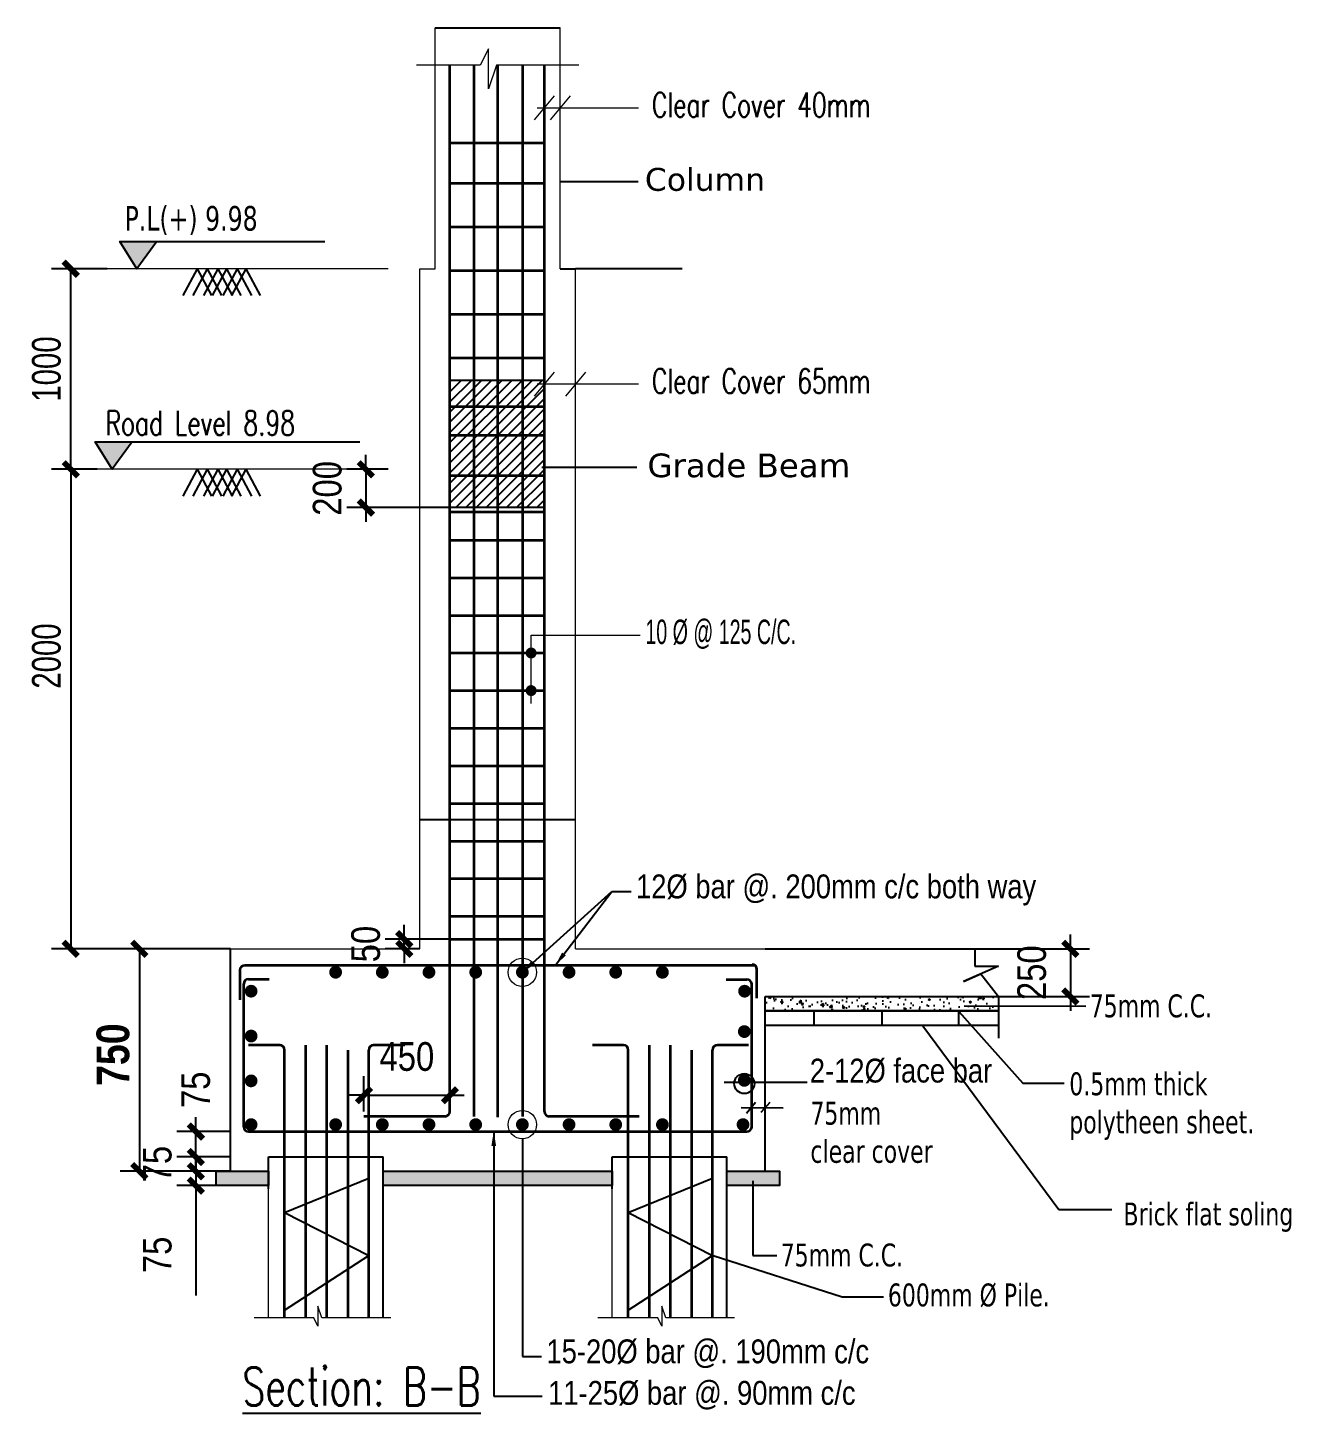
# Model space of a CAD drawing. Header units: millimetres. Extents: x 6239764 to 13047540, y 367704 to 979893.
# Drawn here: x 6267124 to 6273741, y 474184 to 481438 of the extents above; entities that cross this region are included whole.
import ezdxf
from ezdxf import colors
from ezdxf.entities.mleader import LeaderData, LeaderLine
from ezdxf.math import Vec2, Vec3

# ---------------------------------------------------------------- set-up
doc = ezdxf.new("R2010")
doc.units = ezdxf.units.MM
doc.header["$LTSCALE"] = 300
doc.linetypes.add('DASHED2', pattern=[0.375, 0.25, -0.125])
for name, color, linetype, lineweight in [('covering', 7, 'Continuous', 15), ('dimension', 194, 'Continuous', 20), ('ROD', 10, 'Continuous', 35)]:
    doc.layers.add(name, color=color, linetype=linetype, lineweight=lineweight)
doc.layers.add('DIM', color=4, linetype='Continuous')
doc.styles.add('AFTXT', font='')
doc.styles.add('NARROW', font='ARIALN.TTF')
doc.styles.get("Standard").update_dxf_attribs({"font": 'txt8.shx', "width": 0.7, "bigfont": 'hztxt_ii.shx'})
doc.styles.add('TEXT', font='swisscl.ttf')
doc.styles.add('ver', font='verdana.ttf')
doc.styles.get('AFTXT').set_extended_font_data('Romans.shx')
doc.linetypes.add('ZIGZAG', pattern='A,0.0001,-0.2,[131,ltypeshp.shx,S=0.2,R=0,X=-0.2,Y=0],-0.4,[131,ltypeshp.shx,S=0.2,R=180,X=0.2,Y=0],-0.2', length=0.8001)
doc.dimstyles.new('1_8 N1', dxfattribs={"dimscale": 1.5, "dimtxt": 48, "dimasz": 36, "dimexe": 18, "dimexo": 18, "dimgap": 15, "dimtad": 1, "dimdec": 1, "dimzin": 3, "dimdsep": 46, "dimlunit": 4, "dimtxsty": 'TEXT', "dimblk": 'ARCHTICK', "dimcen": 5, "dimdle": 18, "dimclrd": 8, "dimclre": 8, "dimclrt": 256, "dimadec": 0, "dimazin": 0, "dimtfac": 1, "dimtdec": 1, "dimtix": 1, "dimtmove": 0, "dimatfit": 3, "dimfxl": 0.18, "dimtvp": 0.75, "dimtolj": 1, "dimtzin": 0, "dimlwe": -1, "dimarcsym": 0})
doc.dimstyles.new('IED-2', dxfattribs={"dimscale": 50, "dimtxt": 3, "dimasz": 0.5, "dimexe": 2, "dimexo": 0, "dimgap": 2.5, "dimtad": 1, "dimdec": 0, "dimzin": 0, "dimdsep": 46, "dimtxsty": 'AFTXT', "dimblk": '_DOT7', "dimcen": 0.09, "dimclre": 7, "dimclrt": 3, "dimadec": 0, "dimazin": 0, "dimtfac": 1, "dimtdec": 0, "dimtix": 1, "dimtmove": 0, "dimatfit": 3, "dimldrblk": '_DOT7', "dimfxl": 1, "dimtolj": 1, "dimtzin": 0, "dimarcsym": 0})
pattern_1 = [(50, (6092891.71, 781764.29), (107.589027, -9.41282), [11.25, -123.75]), (355, (6092891.71, 781764.29), (-20.8127, 112.82882), [9, -99]), (100.451444, (6092900.68, 781763.51), (86.776327, 103.416), [9.56103, -105.171317]), (46.1842, (6092891.71, 781794.29), (160.0862, -24.82789), [16.875, -185.625]), (96.635635, (6092905.05, 781792.22), (140.19929, 146.11779), [14.34155, -157.757064]), (351.184164, (6092891.71, 781794.29), (140.19929, 146.11779), [13.5, -148.5]), (21, (6092906.71, 781786.79), (89.536058, -60.392834), [11.25, -123.75]), (326, (6092906.71, 781786.79), (36.4973, 108.772507), [9, -99]), (71.451445, (6092914.18, 781781.76), (126.033357, 48.379673), [9.56103, -105.171317]), (37.5, (6092891.714, 781764.29), (1.8239783, 49.934078), [0, -97.8, 0, -100.5, 0, -99.375]), (7.5, (6092891.714, 781764.29), (39.460431, 59.161757), [0, -57.3, 0, -95.55, 0, -37.875]), (327.5, (6092858.264, 781764.29), (80.0733654, -3.3832308), [0, -37.5, 0, -117, 0, -155.25]), (317.5, (6092843.264, 781764.29), (87.477925, 15.015747), [0, -48.75, 0, -77.7, 0, -110.25])]

# ---------------------------------------------------------------- blocks, each defined once
blk = doc.blocks.new('_ArchTick')
at = {"color": 0, "linetype": 'ByBlock', "const_width": 0.4}
blk.add_lwpolyline([(-0.5, -0.5), (0.5, 0.5)], dxfattribs=at)
blk = doc.blocks.new('*D593')
at = {"color": 7, "lineweight": -2, "transparency": 16777216}
for p, q in [((6267487.9, 479126.2), (6267249.5, 479126.2)), ((6268185.3, 476615.6), (6267249.5, 476615.6))]:
    blk.add_line(p, q, dxfattribs=at)
at = {"color": 0, "lineweight": -2, "transparency": 16777216}
blk.add_line((6267349.5, 479126.2), (6267349.5, 476615.6), dxfattribs=at)
at = {"layer": 'Defpoints', "color": 0, "transparency": 16777216}
for p in [(6267487.9, 479126.2), (6267349.5, 476615.6), (6268185.3, 476615.6)]:
    blk.add_point(p, dxfattribs=at)
at = {"color": 0, "lineweight": -2, "transparency": 16777216, "xscale": 75, "yscale": 75, "zscale": 75}
for p, rotation in [((6267349.5, 479126.2), 90), ((6267349.5, 476615.6), 270)]:
    blk.add_blockref('_ArchTick', p, dxfattribs=dict(at, rotation=rotation))
at = {"color": 3, "transparency": 16777216, "insert": (6267222.6, 478148.6), "char_height": 150, "attachment_point": 5, "rotation": 90, "style": 'NARROW'}
blk.add_mtext('\\A1;{\\fSwis721 LtCn BT|b0|i0|c0|p34;2000}', dxfattribs=at)
blk = doc.blocks.new('_DOT7')
at = {"color": 7, "linetype": 'Continuous'}
blk.add_line((-0.5, 0), (-1, 0), dxfattribs=at)
at = {"color": 7, "linetype": 'Continuous', "const_width": 0.5}
blk.add_lwpolyline([(-0.25, 0, 1), (0.25, 0, 1), (-0.25, 0, 1)], format="xyb", dxfattribs=at)
blk = doc.blocks.new('*D594')
at = {"color": 7, "lineweight": -2, "transparency": 16777216}
for p, q in [((6267541.1, 480176.2), (6267249.5, 480176.2)), ((6267487.9, 479126.2), (6267249.5, 479126.2))]:
    blk.add_line(p, q, dxfattribs=at)
at = {"color": 0, "lineweight": -2, "transparency": 16777216}
blk.add_line((6267349.5, 479126.2), (6267349.5, 480176.2), dxfattribs=at)
at = {"layer": 'Defpoints', "color": 0, "transparency": 16777216}
for p in [(6267349.5, 480176.2), (6267541.1, 480176.2), (6267487.9, 479126.2)]:
    blk.add_point(p, dxfattribs=at)
at = {"color": 0, "lineweight": -2, "transparency": 16777216, "xscale": 75, "yscale": 75, "zscale": 75}
for p, rotation in [((6267349.5, 480176.2), 90), ((6267349.5, 479126.2), 270)]:
    blk.add_blockref('_ArchTick', p, dxfattribs=dict(at, rotation=rotation))
at = {"color": 3, "transparency": 16777216, "insert": (6267222.6, 479651.2), "char_height": 150, "attachment_point": 5, "rotation": 90, "style": 'NARROW'}
blk.add_mtext('\\A1;{\\fSwis721 LtCn BT|b0|i0|c0|p34;1000}', dxfattribs=at)
blk = doc.blocks.new('*D595')
at = {"color": 7, "lineweight": -2, "transparency": 16777216}
for p, q in [((6268179.7, 476615.6), (6267608.9, 476615.6)), ((6268185.3, 475451.2), (6267608.9, 475451.2))]:
    blk.add_line(p, q, dxfattribs=at)
at = {"color": 0, "lineweight": -2, "transparency": 16777216}
blk.add_line((6267708.9, 476615.6), (6267708.9, 475451.2), dxfattribs=at)
at = {"layer": 'Defpoints', "color": 0, "transparency": 16777216}
for p in [(6268179.7, 476615.6), (6267708.9, 475451.2), (6268185.3, 475451.2)]:
    blk.add_point(p, dxfattribs=at)
at = {"color": 0, "lineweight": -2, "transparency": 16777216, "xscale": 75, "yscale": 75, "zscale": 75}
for p, rotation in [((6267708.9, 476615.6), 90), ((6267708.9, 475451.2), 270)]:
    blk.add_blockref('_ArchTick', p, dxfattribs=dict(at, rotation=rotation))
at = {"color": 3, "transparency": 16777216, "insert": (6267571.4, 476061.5), "char_height": 150, "attachment_point": 5, "rotation": 90, "style": 'NARROW'}
blk.add_mtext('\\A1;{\\fArial Narrow|b1|i0|c0|p34;\\H1.143x;\\C2;750}', dxfattribs=at)
blk = doc.blocks.new('*D596')
at = {"color": 0, "lineweight": -2, "transparency": 16777216}
for p, q in [((6268004.5, 475451.2), (6268004.5, 475526.2)), ((6268004.5, 475451.2), (6268004.5, 475376.2)), ((6268004.5, 475376.2), (6268004.5, 474800.1))]:
    blk.add_line(p, q, dxfattribs=at)
at = {"color": 7, "lineweight": -2, "transparency": 16777216}
for p, q in [((6268179.7, 475451.2), (6267904.5, 475451.2)), ((6268185.3, 475376.2), (6267904.5, 475376.2))]:
    blk.add_line(p, q, dxfattribs=at)
at = {"layer": 'Defpoints', "color": 0, "transparency": 16777216}
for p in [(6268179.7, 475451.2), (6268004.5, 475376.2), (6268185.3, 475376.2)]:
    blk.add_point(p, dxfattribs=at)
at = {"color": 0, "lineweight": -2, "transparency": 16777216, "xscale": 75, "yscale": 75, "zscale": 75}
for p, rotation in [((6268004.5, 475451.2), 270), ((6268004.5, 475376.2), 90)]:
    blk.add_blockref('_ArchTick', p, dxfattribs=dict(at, rotation=rotation))
at = {"color": 3, "transparency": 16777216, "insert": (6267803.2, 475013.2), "char_height": 150, "attachment_point": 5, "rotation": 90, "style": 'NARROW'}
blk.add_mtext('\\A1;75', dxfattribs=at)
blk = doc.blocks.new('*D602')
at = {"color": 0, "lineweight": -2, "transparency": 16777216}
for p, q in [((6268004.5, 475659.1), (6268004.5, 475734.1)), ((6268004.5, 475526.2), (6268004.5, 475659.1)), ((6268004.5, 475526.2), (6268004.5, 475451.2))]:
    blk.add_line(p, q, dxfattribs=at)
at = {"color": 7, "lineweight": -2, "transparency": 16777216}
for p, q in [((6268185.3, 475659.1), (6267904.5, 475659.1)), ((6268185.3, 475526.2), (6267904.5, 475526.2))]:
    blk.add_line(p, q, dxfattribs=at)
at = {"layer": 'Defpoints', "color": 0, "transparency": 16777216}
for p in [(6268004.5, 475659.1), (6268185.3, 475659.1, -3), (6268185.3, 475526.2, -3)]:
    blk.add_point(p, dxfattribs=at)
at = {"color": 0, "lineweight": -2, "transparency": 16777216, "xscale": 75, "yscale": 75, "zscale": 75}
for p, rotation in [((6268004.5, 475659.1), 270), ((6268004.5, 475526.2), 90)]:
    blk.add_blockref('_ArchTick', p, dxfattribs=dict(at, rotation=rotation))
at = {"color": 3, "transparency": 16777216, "insert": (6268004.5, 475877.4), "char_height": 150, "attachment_point": 5, "rotation": 90, "style": 'NARROW'}
blk.add_mtext('\\A1;75', dxfattribs=at)
blk = doc.blocks.new('*D603')
at = {"color": 0, "lineweight": -2, "transparency": 16777216}
for p, q in [((6268894.8, 479126.2), (6268894.8, 479201.2)), ((6268894.8, 479126.2), (6268894.8, 478926.2)), ((6268894.8, 478926.2), (6268894.8, 478851.2))]:
    blk.add_line(p, q, dxfattribs=at)
at = {"color": 7, "lineweight": -2, "transparency": 16777216}
for p, q in [((6269012.2, 479126.2), (6268794.8, 479126.2)), ((6269334.7, 478926.2), (6268794.8, 478926.2))]:
    blk.add_line(p, q, dxfattribs=at)
at = {"layer": 'Defpoints', "color": 0, "transparency": 16777216}
for p in [(6269012.2, 479126.2, 0), (6268894.8, 478926.2), (6269334.7, 478926.2, 0)]:
    blk.add_point(p, dxfattribs=at)
at = {"color": 0, "lineweight": -2, "transparency": 16777216, "xscale": 75, "yscale": 75, "zscale": 75}
for p, rotation in [((6268894.8, 479126.2), 270), ((6268894.8, 478926.2), 90)]:
    blk.add_blockref('_ArchTick', p, dxfattribs=dict(at, rotation=rotation))
at = {"color": 3, "transparency": 16777216, "insert": (6268693.2, 479026.2), "char_height": 150, "attachment_point": 5, "rotation": 90, "style": 'NARROW'}
blk.add_mtext('\\A1;200', dxfattribs=at)
blk = doc.blocks.new('*D604')
at = {"color": 7, "lineweight": -2, "transparency": 16777216}
for p, q in [((6268884.6, 475763.6), (6268884.6, 475949.3)), ((6269334.7, 475763.6), (6269334.7, 475949.3))]:
    blk.add_line(p, q, dxfattribs=at)
at = {"color": 0, "lineweight": -2, "transparency": 16777216}
for p, q in [((6268884.6, 475849.3), (6268809.6, 475849.3)), ((6268884.6, 475849.3), (6269334.7, 475849.3)), ((6269334.7, 475849.3), (6269409.7, 475849.3))]:
    blk.add_line(p, q, dxfattribs=at)
at = {"layer": 'Defpoints', "color": 0, "transparency": 16777216}
for p in [(6269334.7, 475849.3), (6268884.6, 475763.6, 0), (6269334.7, 475763.6, 0)]:
    blk.add_point(p, dxfattribs=at)
at = {"color": 0, "lineweight": -2, "transparency": 16777216, "xscale": 75, "yscale": 75, "zscale": 75}
blk.add_blockref('_ArchTick', (6268884.6, 475849.3), dxfattribs=at)
at = {"color": 0, "lineweight": -2, "transparency": 16777216, "xscale": 75, "yscale": 75, "zscale": 75, "rotation": 180}
blk.add_blockref('_ArchTick', (6269334.7, 475849.3), dxfattribs=at)
at = {"color": 3, "transparency": 16777216, "insert": (6269109.6, 476050.9), "char_height": 150, "attachment_point": 5, "style": 'NARROW'}
blk.add_mtext('\\A1;450', dxfattribs=at)
blk = doc.blocks.new('*D605')
at = {"color": 0, "lineweight": -2, "transparency": 16777216}
for p, q in [((6269096.1, 476665.4), (6269096.1, 476740.4)), ((6269096.1, 476615.6), (6269096.1, 476665.4)), ((6269096.1, 476615.6), (6269096.1, 476540.6))]:
    blk.add_line(p, q, dxfattribs=at)
at = {"color": 7, "lineweight": -2, "transparency": 16777216}
for p, q in [((6269334.7, 476665.4), (6268996.1, 476665.4)), ((6269178, 476615.6), (6268996.1, 476615.6))]:
    blk.add_line(p, q, dxfattribs=at)
at = {"layer": 'Defpoints', "color": 0, "transparency": 16777216}
for p in [(6269096.1, 476665.4), (6269178, 476615.6, 0), (6269334.7, 476665.4, 0)]:
    blk.add_point(p, dxfattribs=at)
at = {"color": 0, "lineweight": -2, "transparency": 16777216, "xscale": 75, "yscale": 75, "zscale": 75}
for p, rotation in [((6269096.1, 476665.4), 270), ((6269096.1, 476615.6), 90)]:
    blk.add_blockref('_ArchTick', p, dxfattribs=dict(at, rotation=rotation))
at = {"color": 3, "transparency": 16777216, "insert": (6268894.5, 476640.5), "char_height": 150, "attachment_point": 5, "rotation": 90, "style": 'NARROW'}
blk.add_mtext('\\A1;50', dxfattribs=at)
blk = doc.blocks.new('*D609')
at = {"color": 0, "lineweight": -2, "transparency": 16777216}
for p, q in [((6268004.5, 475526.2), (6268004.5, 475601.2)), ((6268004.5, 475526.2), (6268004.5, 475451.2)), ((6268004.5, 475451.2), (6268004.5, 475376.2))]:
    blk.add_line(p, q, dxfattribs=at)
at = {"color": 7, "lineweight": -2, "transparency": 16777216}
for p, q in [((6268179.7, 475526.2), (6267904.5, 475526.2)), ((6268185.3, 475451.2), (6267904.5, 475451.2))]:
    blk.add_line(p, q, dxfattribs=at)
at = {"layer": 'Defpoints', "color": 0, "transparency": 16777216}
for p in [(6268179.7, 475526.2, 3), (6268004.5, 475451.2), (6268185.3, 475451.2, 3)]:
    blk.add_point(p, dxfattribs=at)
at = {"color": 0, "lineweight": -2, "transparency": 16777216, "xscale": 75, "yscale": 75, "zscale": 75}
for p, rotation in [((6268004.5, 475526.2), 270), ((6268004.5, 475451.2), 90)]:
    blk.add_blockref('_ArchTick', p, dxfattribs=dict(at, rotation=rotation))
at = {"color": 3, "transparency": 16777216, "insert": (6267803.2, 475488.7), "char_height": 150, "attachment_point": 5, "rotation": 90, "style": 'NARROW'}
blk.add_mtext('\\A1;75', dxfattribs=at)
blk = doc.blocks.new('*D610')
at = {"color": 0, "lineweight": -2, "transparency": 16777216}
for p, q in [((6272583.7, 476615.6), (6272583.7, 476690.6)), ((6272583.7, 476615.6), (6272583.7, 476365.6)), ((6272583.7, 476365.6), (6272583.7, 476290.6))]:
    blk.add_line(p, q, dxfattribs=at)
at = {"color": 7, "lineweight": -2, "transparency": 16777216}
for p, q in [((6271941.9, 476615.6), (6272683.7, 476615.6)), ((6271941.9, 476365.6), (6272683.7, 476365.6))]:
    blk.add_line(p, q, dxfattribs=at)
at = {"layer": 'Defpoints', "color": 0, "transparency": 16777216}
for p in [(6271941.9, 476615.6, 3), (6271941.9, 476365.6, 3), (6272583.7, 476365.6)]:
    blk.add_point(p, dxfattribs=at)
at = {"color": 0, "lineweight": -2, "transparency": 16777216, "xscale": 75, "yscale": 75, "zscale": 75}
for p, rotation in [((6272583.7, 476615.6), 270), ((6272583.7, 476365.6), 90)]:
    blk.add_blockref('_ArchTick', p, dxfattribs=dict(at, rotation=rotation))
at = {"color": 3, "transparency": 16777216, "insert": (6272382.1, 476490.6), "char_height": 150, "attachment_point": 5, "rotation": 90, "style": 'NARROW'}
blk.add_mtext('\\A1;250', dxfattribs=at)

msp = doc.modelspace()

# ---------------------------------------------------------------- hatches: boundary and pattern name
h = msp.add_hatch()
h.set_pattern_fill('ANSI31', color=256, scale=299.999995, style=0)
h.set_pattern_definition([(45, (2310056.957, 1123094.744), (-26.51650382, 26.51650382), [])])
h.paths.add_polyline_path([(6269334.7, 478926.2), (6269461.1, 478926.2), (6269461.1, 479593.1), (6269334.7, 479593.1)])
h.paths.add_polyline_path([(6269461.1, 478926.2), (6269585.3, 478926.2), (6269585.3, 479593.1), (6269461.1, 479593.1)])
h.paths.add_polyline_path([(6269585.3, 478926.2), (6269716.5, 478926.2), (6269716.5, 479593.1), (6269585.3, 479593.1)])
h.paths.add_polyline_path([(6269716.5, 478926.2), (6269829.4, 478926.2), (6269829.4, 479593.1), (6269716.5, 479593.1)])
at = {"lineweight": 25}
h = msp.add_hatch(dxfattribs=at)
h.set_pattern_fill('AR-CONC', color=9, scale=15)
h.set_pattern_definition(pattern_1)
h.paths.add_polyline_path([(6270985.3, 476365.6), (6272206.6, 476365.6), (6272206.6, 476290.6), (6270985.3, 476290.6)])
h = msp.add_hatch(dxfattribs=at)
h.set_pattern_fill('AR-CONC', color=9, scale=15)
h.set_pattern_definition(pattern_1)
h.paths.add_polyline_path([(6270785.3, 475451.2), (6271060.3, 475451.2), (6271060.3, 475376.2), (6270785.3, 475376.2)])
h.paths.add_polyline_path([(6268985.3, 475451.2), (6270185.3, 475451.2), (6270185.3, 475376.2), (6268985.3, 475376.2)])
h.paths.add_polyline_path([(6268110.3, 475451.2), (6268385.3, 475451.2), (6268385.3, 475376.2), (6268110.3, 475376.2)])
at = {"layer": 'DIM', "ltscale": 3}
for points in [[(6267800.3, 480319.6), (6267606.4, 480319.6), (6267695.4, 480176.2)], [(6267671.3, 479269.6), (6267477.5, 479269.6), (6267566.4, 479126.2)]]:
    msp.add_hatch(color=256, dxfattribs=at).paths.add_polyline_path(points)

# ---------------------------------------------------------------- linework, layer by layer
at = {"lineweight": 25}
for p, q in [((6269257.8, 481438.1, 25.7), (6269912.8, 481438.1, 25.7)), ((6269178, 477293.3, 25.7), (6269992.5, 477293.3, 25.7)), ((6268185.3, 475451.2, 22.6), (6268185.3, 476615.6, 22.6)), ((6270985.3, 476615.6, 25.7), (6272083.3, 476615.6, 25.7)), ((6272083.3, 476615.6, 25.7), (6272083.3, 476525.6, 25.7)), ((6272206.6, 476525.6, 25.7), (6272024.2, 476444.6, 22.6)), ((6272024.2, 476444.6, 22.6), (6272115.4, 476485.1, 24.2)), ((6272083.3, 476525.6, 25.7), (6272206.6, 476525.6, 25.7)), ((6272115.4, 476485.1, 24.2), (6272206.6, 476365.6, 25.7)), ((6270985.3, 475451.2, 25.7), (6270985.3, 476365.6, 25.7)), ((6270985.3, 476365.6, 25.7), (6272206.6, 476365.6, 25.7)), ((6272206.6, 476365.6, 25.7), (6272206.6, 476147.7, 25.7)), ((6270985.3, 476290.6, 25.7), (6272206.6, 476290.6, 25.7)), ((6271240.6, 476290.6, 25.7), (6271240.6, 476215.6, 25.7)), ((6271596, 476290.6, 25.7), (6271596, 476215.6, 25.7)), ((6271997.2, 476290.6, 25.7), (6271997.2, 476215.6, 25.7)), ((6270985.3, 476215.6, 25.7), (6272206.6, 476215.6, 25.7)), ((6272335, 475911.5, 25.7), (6272551.1, 475911.5, 25.7)), ((6270935.6, 475811.8, 25.7), (6270888, 475752.8, 22.6)), ((6271009.5, 475811.8, 22.6), (6270962.3, 475759.5, 22.6)), ((6270860.1, 475784.5, 25.7), (6271079.6, 475784, 22.6)), ((6268385.3, 475359.1, 22.6), (6268385.3, 475526.2, 22.6)), ((6268985.3, 474682.9, 22.6), (6268985.3, 475526.2, 22.6)), ((6270185.3, 475359.1, 25.7), (6270185.3, 475526.2, 25.7)), ((6270785.3, 475359.1, 25.7), (6270785.3, 475526.2, 25.7)), ((6270785.3, 474682.9, 25.7), (6270785.3, 475526.2, 25.7)), ((6272524.5, 475250.3, 25.7), (6272801.1, 475250.3, 25.7)), ((6271388.4, 474792.9, 25.7), (6271604.6, 474792.9, 25.7))]:
    msp.add_line(p, q, dxfattribs=at)
at = {"lineweight": 0}
for p, q in [((6269880.7, 481080.9, 25.7), (6269776.6, 480955.5, 25.7)), ((6269964.1, 481080.9, 25.7), (6269860.1, 480955.5, 25.7)), ((6269791.1, 481019, 25.7), (6270322, 481019, 25.7)), ((6269880.7, 479635.1, 25.7), (6269776.6, 479509.7, 25.7)), ((6270044.6, 479635.1, 25.7), (6269940.5, 479509.7, 25.7)), ((6269791.1, 479573.3, 25.7), (6270322, 479573.3, 25.7)), ((6269760.1, 478258.1, 25.7), (6270331.5, 478258.1, 25.7)), ((6269760.1, 477899.5, 25.7), (6269760.1, 478258.1, 25.7))]:
    msp.add_line(p, q, dxfattribs=at)
at = {"lineweight": 0, "ltscale": 1500}
for p, q in [((6269012.2, 480176.2, 25.7), (6267541.1, 480176.2, 25.7)), ((6269012.2, 479126.2, 25.7), (6267487.9, 479126.2, 25.7))]:
    msp.add_line(p, q, dxfattribs=at)
at = {"color": 7, "lineweight": 25}
for p, q in [((6268012, 480176.2, 25.7), (6267936.6, 480035.5, 25.7)), ((6268063.7, 480176.2, 25.7), (6267988.3, 480035.5, 25.7)), ((6268012, 480176.2, 25.7), (6268087.4, 480035.5, 25.7)), ((6268119.4, 480176.2, 25.7), (6268043.9, 480035.5, 25.7)), ((6268063.7, 480176.2, 25.7), (6268139.1, 480035.5, 25.7)), ((6268165.1, 480176.2, 25.7), (6268089.7, 480035.5, 25.7)), ((6268119.4, 480176.2, 25.7), (6268194.8, 480035.5, 25.7)), ((6268220.7, 480176.2, 25.7), (6268145.3, 480035.5, 25.7)), ((6268165.1, 480176.2, 25.7), (6268240.5, 480035.5, 25.7)), ((6268266.4, 480176.2, 25.7), (6268191, 480035.5, 25.7)), ((6268220.7, 480176.2, 25.7), (6268296.1, 480035.5, 25.7)), ((6268266.4, 480176.2, 25.7), (6268341.9, 480035.5, 25.7)), ((6268012, 479126.2, 25.7), (6267936.6, 478985.5, 25.7)), ((6268063.7, 479126.2, 25.7), (6267988.3, 478985.5, 25.7)), ((6268012, 479126.2, 25.7), (6268087.4, 478985.5, 25.7)), ((6268119.4, 479126.2, 25.7), (6268043.9, 478985.5, 25.7)), ((6268063.7, 479126.2, 25.7), (6268139.1, 478985.5, 25.7)), ((6268165.1, 479126.2, 25.7), (6268089.7, 478985.5, 25.7)), ((6268119.4, 479126.2, 25.7), (6268194.8, 478985.5, 25.7)), ((6268220.7, 479126.2, 25.7), (6268145.3, 478985.5, 25.7)), ((6268165.1, 479126.2, 25.7), (6268240.5, 478985.5, 25.7)), ((6268266.4, 479126.2, 25.7), (6268191, 478985.5, 25.7)), ((6268220.7, 479126.2, 25.7), (6268296.1, 478985.5, 25.7)), ((6268266.4, 479126.2, 25.7), (6268341.9, 478985.5, 25.7)), ((6270771.5, 475917.8, 25.7), (6271205.4, 475917.8, 25.7))]:
    msp.add_line(p, q, dxfattribs=at)
at = {"lineweight": 0, "const_width": 28.7, "elevation": 25.7}
for points in [[(6269745.8, 478164.5, 1), (6269774.5, 478164.5, 1)], [(6269745.8, 477967.6, 1), (6269774.5, 477967.6, 1)]]:
    msp.add_lwpolyline(points, format="xyb", close=True, dxfattribs=at)
at = {"lineweight": 25, "elevation": 25.7}
for points in [[(6270985.3, 476365.6), (6272206.6, 476365.6), (6272206.6, 476290.6), (6270985.3, 476290.6)], [(6270985.3, 476365.6), (6272206.6, 476365.6), (6272206.6, 476290.6), (6270985.3, 476290.6)], [(6268110.3, 475451.2), (6268385.3, 475451.2), (6268385.3, 475376.2), (6268110.3, 475376.2)], [(6268985.3, 475451.2), (6270185.3, 475451.2), (6270185.3, 475376.2), (6268985.3, 475376.2)], [(6270785.3, 475451.2), (6271060.3, 475451.2), (6271060.3, 475376.2), (6270785.3, 475376.2)]]:
    msp.add_lwpolyline(points, close=True, dxfattribs=at)
at = {"color": 7, "lineweight": 25}
msp.add_circle((6270876.5, 475910.1, 25.7), 52.5, dxfattribs=at)
at = {"layer": 'covering', "lineweight": 0, "ltscale": 1500}
for p, q in [((6269257.8, 480176.2, 25.7), (6269257.8, 481438.1, 25.7)), ((6269912.8, 480176.2, 25.7), (6269912.8, 481438.1, 25.7)), ((6269178, 480176.2, 25.7), (6269257.8, 480176.2, 25.7)), ((6269178, 480176.2, 25.7), (6269257.8, 480176.2, 25.7)), ((6269178, 476615.6, 25.7), (6269178, 480176.2, 25.7)), ((6269178, 480176.2, 25.7), (6269257.8, 480176.2, 25.7)), ((6269912.8, 480176.2, 25.7), (6269992.5, 480176.2, 25.7)), ((6269992.5, 476615.6, 25.7), (6269992.5, 480176.2, 25.7)), ((6268185.3, 476615.6, 25.7), (6269178, 476615.6, 25.7)), ((6269992.5, 476615.6, 25.7), (6270985.3, 476615.6, 25.7)), ((6268385.3, 474682.9, 25.7), (6268385.3, 475526.2, 25.7)), ((6270185.3, 474682.9, 28.7), (6270185.3, 475526.2, 28.7))]:
    msp.add_line(p, q, dxfattribs=at)
at = {"layer": 'covering', "linetype": 'DASHED2', "lineweight": 0, "ltscale": 1500}
for points, elevation in [([(6270009.9, 481241.5), (6269578.1, 481241.5), (6269536.3, 481118.7), (6269536.3, 481326.9), (6269493.9, 481241.4), (6269160.7, 481241.4)], 25.7), ([(6269025.2, 474682.9), (6268665.1, 474682.9), (6268644.2, 474744.3), (6268644.2, 474640.2), (6268623, 474683), (6268310.3, 474682.9)], 25.7), ([(6270825.2, 474682.9), (6270465.1, 474682.9), (6270444.2, 474744.3), (6270444.2, 474640.2), (6270423, 474683), (6270110.3, 474682.9)], 28.7)]:
    msp.add_lwpolyline(points, dxfattribs=dict(at, elevation=elevation))
at = {"layer": 'DIM'}
for p, q in [((6269912.8, 480176.2, 25.7), (6269992.5, 480176.2, 25.7)), ((6270550.4, 480176.2, 25.7), (6269992.5, 480176.2, 25.7)), ((6270183.1, 476915.9, 25.7), (6270283.7, 476915.9, 25.7))]:
    msp.add_line(p, q, dxfattribs=at)
at = {"layer": 'DIM', "linetype": 'ZIGZAG', "ltscale": 0.1}
for p, q in [((6268385.3, 475526.2, 25.7), (6268985.3, 475526.2, 25.7)), ((6270185.3, 475526.2, 28.7), (6270785.3, 475526.2, 28.7))]:
    msp.add_line(p, q, dxfattribs=at)
at = {"layer": 'DIM', "ltscale": 3, "elevation": 25.7}
for points in [[(6267800.1, 480319.3), (6267695.4, 480176.2), (6267606.4, 480319.6), (6268680.6, 480319.6)], [(6267671.1, 479269.3), (6267566.4, 479126.2), (6267477.5, 479269.6), (6268863.9, 479269.6)]]:
    msp.add_lwpolyline(points, dxfattribs=at)
at = {"layer": 'DIM', "elevation": 25.7}
msp.add_lwpolyline([(6269334.7, 479593.1), (6269829.4, 479593.1), (6269829.4, 478926.2), (6269334.7, 478926.2)], close=True, dxfattribs=at)
at = {"layer": 'dimension', "lineweight": 20, "ltscale": 100}
for centre in [(6269714.3, 476492.9, 25.7), (6269714.3, 475695.3, 25.7)]:
    msp.add_circle(centre, 74.3, dxfattribs=at)
at = {"layer": 'ROD'}
for p, q in [((6269334.7, 475763.6, 25.7), (6269334.7, 481241.4, 25.7)), ((6269461.1, 475738.6, 25.7), (6269461.1, 481241.4, 25.7)), ((6269585.3, 475734.7, 25.7), (6269585.3, 481241.4, 25.7)), ((6269716.5, 475738.6, 25.7), (6269716.5, 481241.4, 25.7)), ((6269829.4, 475763.6, 25.7), (6269829.4, 481241.4, 25.7)), ((6269334.7, 480835.9, 25.7), (6269829.4, 480835.9, 25.7)), ((6269334.7, 480624.1, 25.7), (6269829.4, 480624.1, 25.7)), ((6269334.7, 480395.7, 25.7), (6269829.4, 480395.7, 25.7)), ((6269334.7, 480167.2, 25.7), (6269829.4, 480167.2, 25.7)), ((6269334.7, 479938.8, 25.7), (6269829.4, 479938.8, 25.7)), ((6269334.7, 479710.3, 25.7), (6269829.4, 479710.3, 25.7)), ((6269334.7, 479455.4, 25.7), (6269829.4, 479455.4, 25.7)), ((6269334.7, 479305.1, 25.7), (6269829.4, 479305.1, 25.7)), ((6269334.7, 479094.1, 25.7), (6269829.4, 479094.1, 25.7)), ((6269334.7, 478903.4, 25.7), (6269829.4, 478903.4, 25.7)), ((6269334.7, 478755.1, 25.7), (6269829.4, 478755.1, 25.7)), ((6269334.7, 478558.2, 25.7), (6269829.4, 478558.2, 25.7)), ((6269334.7, 478361.3, 25.7), (6269829.4, 478361.3, 25.7)), ((6269334.7, 478164.5, 25.7), (6269829.4, 478164.5, 25.7)), ((6269334.7, 477967.6, 25.7), (6269829.4, 477967.6, 25.7)), ((6269334.7, 477770.7, 25.7), (6269829.4, 477770.7, 25.7)), ((6269334.7, 477573.8, 25.7), (6269829.4, 477573.8, 25.7)), ((6269334.7, 477376.9, 25.7), (6269829.4, 477376.9, 25.7)), ((6269334.7, 477180.1, 25.7), (6269829.4, 477180.1, 25.7)), ((6269334.7, 476983.2, 25.7), (6269829.4, 476983.2, 25.7)), ((6269334.7, 476786.3, 25.7), (6269829.4, 476786.3, 25.7)), ((6269334.7, 476665.4, 25.7), (6269829.4, 476665.4, 25.7)), ((6270935.3, 476529.1, 25.7), (6268260.3, 476529.1, 22.6)), ((6268235.3, 476504.1, 22.6), (6268235.3, 476349.4, 22.6)), ((6268280.3, 476456.7, 22.6), (6268389.1, 476456.7, 22.6)), ((6270781.5, 476454.9, 25.7), (6270890.3, 476454.9, 25.7)), ((6270942.6, 476356.7, 25.7), (6270942.6, 476511.5, 25.7)), ((6268255.3, 475684.1, 22.6), (6268255.3, 476431.7, 22.6)), ((6270915.3, 475684.1, 25.7), (6270915.3, 476429.9, 25.7)), ((6268443.8, 476110.8, 25.7), (6268280.9, 476110.8, 25.7)), ((6268579.8, 474682.9, 25.7), (6268579.8, 476110.8, 25.7)), ((6268690.8, 474682.9, 25.7), (6268690.8, 476110.8, 25.7)), ((6269098.2, 476110.8, 22.6), (6268935.3, 476110.8, 22.6)), ((6270243.8, 476110.8, 28.7), (6270080.9, 476110.8, 28.7)), ((6270379.8, 474682.9, 28.7), (6270379.8, 476110.8, 28.7)), ((6270490.8, 474682.9, 28.7), (6270490.8, 476110.8, 28.7)), ((6270898.2, 476110.8, 25.7), (6270735.3, 476110.8, 25.7)), ((6268468.8, 474682.9, 25.7), (6268468.8, 476085.8, 25.7)), ((6268801.8, 474682.9, 25.7), (6268801.8, 476085.8, 25.7)), ((6268910.3, 474682.9, 22.6), (6268910.3, 476085.8, 22.6)), ((6270268.8, 474682.9, 28.7), (6270268.8, 476085.8, 28.7)), ((6270601.8, 474682.9, 28.7), (6270601.8, 476085.8, 28.7)), ((6270710.3, 474682.9, 25.7), (6270710.3, 476085.8, 25.7)), ((6269309.7, 475738.6, 25.7), (6268885.1, 475738.6, 25.7)), ((6270326.1, 475738.6, 25.7), (6269854.4, 475738.6, 25.7)), ((6268280.3, 475659.1, 22.6), (6270890.3, 475659.1, 25.7))]:
    msp.add_line(p, q, dxfattribs=at)
at = {"layer": 'ROD', "lineweight": 25}
for p, q in [((6268468.8, 475234.4, 25.7), (6268910.3, 475415.5, 22.6)), ((6270268.8, 475234.4, 28.7), (6270710.3, 475415.5, 25.7)), ((6268468.8, 475234.4, 25.7), (6268910.3, 475010.5, 22.6)), ((6270268.8, 475234.4, 28.7), (6270710.3, 475010.5, 25.7)), ((6268468.8, 474723.2, 25.7), (6268910.3, 475010.5, 22.6)), ((6270268.8, 474723.2, 28.7), (6270710.3, 475010.5, 25.7))]:
    msp.add_line(p, q, dxfattribs=at)
at = {"layer": 'ROD', "const_width": 33.4}
for points, elevation in [([(6268753.3, 476492.9, -1), (6268719.8, 476492.9, -1)], 25.7), ([(6268997.7, 476492.9, -1), (6268964.3, 476492.9, -1)], 25.7), ([(6269242.1, 476492.9, -1), (6269208.7, 476492.9, -1)], 25.7), ([(6269486.6, 476492.9, -1), (6269453.2, 476492.9, -1)], 25.7), ([(6269731, 476492.9, -1), (6269697.6, 476492.9, -1)], 25.7), ([(6269975.5, 476492.9, -1), (6269942.1, 476492.9, -1)], 25.7), ([(6270219.9, 476492.9, -1), (6270186.5, 476492.9, -1)], 25.7), ([(6270464.4, 476492.9, -1), (6270430.9, 476492.9, -1)], 25.7), ([(6268310.8, 476393.8, -1), (6268277.4, 476393.8, -1)], 22.6), ([(6270894.6, 476393.8, -1), (6270861.2, 476393.8, -1)], 25.7), ([(6268310.8, 476159, -1), (6268277.4, 476159, -1)], 22.6), ([(6270859.8, 476182.4, 1), (6270893.2, 476182.4, 1)], 25.7), ([(6268310.8, 475924.3, -1), (6268277.4, 475924.3, -1)], 22.6), ([(6270859.8, 475926.8, 1), (6270893.2, 475926.8, 1)], 25.7), ([(6268310.8, 475695.3, -1), (6268277.4, 475695.3, -1)], 22.6), ([(6268753.3, 475695.3, -1), (6268719.8, 475695.3, -1)], 25.7), ([(6268997.7, 475695.3, -1), (6268964.3, 475695.3, -1)], 25.7), ([(6269242.1, 475695.3, -1), (6269208.7, 475695.3, -1)], 25.7), ([(6269486.6, 475695.3, -1), (6269453.2, 475695.3, -1)], 25.7), ([(6269731, 475695.3, -1), (6269697.6, 475695.3, -1)], 25.7), ([(6269975.5, 475695.3, -1), (6269942.1, 475695.3, -1)], 25.7), ([(6270219.9, 475695.3, -1), (6270186.5, 475695.3, -1)], 25.7), ([(6270464.4, 475695.3, -1), (6270430.9, 475695.3, -1)], 25.7), ([(6270886.4, 475695.3, -1), (6270853, 475695.3, -1)], 25.7)]:
    msp.add_lwpolyline(points, format="xyb", close=True, dxfattribs=dict(at, elevation=elevation))
at = {"layer": 'ROD'}
for centre, start, end in [((6268260.3, 476504.1, 22.6), 90, 180), ((6270917.6, 476508.3, 25.7), 0, 90), ((6268280.3, 476431.7, 22.6), 90, 180), ((6270890.3, 476429.9, 25.7), 0, 90), ((6268443.8, 476085.8, 25.7), 0, 90), ((6268935.3, 476085.8, 22.6), 90, 180), ((6270243.8, 476085.8, 28.7), 0, 90), ((6270735.3, 476085.8, 25.7), 90, 180), ((6269309.7, 475763.6, 25.7), 270, 0), ((6269854.4, 475763.6, 25.7), 180, 270), ((6268280.3, 475684.1, 22.6), 180, 270), ((6270890.3, 475684.1, 25.7), 270, 0)]:
    msp.add_arc(centre, 25, start, end, dxfattribs=at)

# ---------------------------------------------------------------- texts
at = {"char_height": 128.068, "attachment_point": 1}
for s, insert, width in [('Clear Cover 40mm', (6270393.1, 481098.2, 25.7), 1699.627), ('Clear Cover 65mm', (6270393.1, 479652.5, 25.7), 1699.627), ('{\\fArial Narrow|b0|i0|c0|p34;10 %%C @ 125 C/C.}', (6270358.5, 478339.3, 25.7), 2498.988)]:
    msp.add_mtext(s, dxfattribs=dict(at, insert=insert, width=width))
at = {"ltscale": 1500, "attachment_point": 1}
for s, insert, char_height, width, style in [('Column', (6270355.9, 480704, 25.7), 119.77, 1192.266, 'ver'), ('Grade Beam', (6270369.1, 479208.7, 25.7), 123.8, 1845.338, 'ver'), ('12%%C bar @. 200mm c/c both way', (6270309.5, 477004.9, 25.7), 125, 2179.751, 'NARROW'), ('2-12%%C face bar', (6271219.4, 476040.6, 25.7), 125, 1990.284, 'NARROW'), ('15-20%%C bar @. 190mm c/c ', (6269840.7, 474570.6, 25.7), 125, 1990.284, 'NARROW'), ('11-25%%C bar @. 90mm c/c ', (6269849.4, 474353.3, 25.7), 125, 1975.694, 'NARROW')]:
    msp.add_mtext(s, dxfattribs=dict(at, insert=insert, char_height=char_height, width=width, style=style))
for s, insert, char_height, width in [('{\\fVerdana|b0|i0|c0|p34;P.L(+) 9.98}', (6267631.4, 480504.6, 25.7), 128.656, 143551.162), ('{\\fVerdana|b0|i0|c0|p34;75mm C.C.}', (6272685.3, 476376.9, 25.7), 119.769, 4739.703), ('{\\fVerdana|b0|i0|c0|p34;0.5mm thick\\Ppolytheen sheet.}', (6272578.2, 475968.9, 22.6), 119.769, 4739.703), ('{\\fVerdana|b0|i0|c0|p34;75mm \\Pclear cover}', (6271222.8, 475814.9, 25.7), 119.769, 4739.703), ('{\\fVerdana|b0|i0|c0|p34;Brick flat soling}', (6272861.9, 475287.4, 22.6), 119.769, 4739.703), ('{\\fVerdana|b0|i0|c0|p34;75mm C.C.}', (6271067.3, 475072.6, 25.7), 119.769, 4739.703), ('{\\fVerdana|b0|i0|c0|p34;600mm %%C Pile.}', (6271628.3, 474863.5, 25.7), 119.769, 4739.703)]:
    msp.add_mtext(s, dxfattribs=dict(at, insert=insert, char_height=char_height, width=width))
at = {"ltscale": 1500, "insert": (6267531.9, 479432.8, 25.7), "char_height": 128.656, "attachment_point": 1}
msp.add_mtext('Road Level 8.98', dxfattribs=at)
at = {"layer": 'DIM', "insert": (6268248.1, 474423.9, 25.7), "char_height": 200, "attachment_point": 1}
msp.add_mtext('{\\LSection: B-B}', dxfattribs=at)

# ---------------------------------------------------------------- dimensions: what is measured, and where the dimension line sits
dim = msp.add_linear_dim(base=(6267349.5, 480176.2, 25.7), p1=(6267487.9, 479126.2, 25.7), p2=(6267541.1, 480176.2, 25.7), angle=90, text='{\\fSwis721 LtCn BT|b0|i0|c0|p34;1000}', dimstyle='IED-2', override={"dimasz": 1.5, "dimgap": 1, "dimtxsty": 'NARROW', "dimblk1": 'ArchTick', "dimblk2": 'ArchTick', "dimsah": 1})
dim.commit()
dim.dimension.update_dxf_attribs({"geometry": '*D594', "text_midpoint": (6267222.6, 479651.2, 25.7)})
for base, p1, p2, text, override, picture, middle in [((6267349.5, 476615.6, 25.7), (6267487.9, 479126.2, 25.7), (6268185.3, 476615.6, 25.7), '{\\fSwis721 LtCn BT|b0|i0|c0|p34;2000}', {"dimasz": 1.5, "dimgap": 1, "dimtxsty": 'NARROW', "dimblk1": 'ArchTick', "dimblk2": 'ArchTick', "dimsah": 1}, '*D593', (6267349.5, 478148.6, 25.7)), ((6267708.9, 475451.2, 25.7), (6268179.7, 476615.6, 25.7), (6268185.3, 475451.2, 25.7), '{\\fArial Narrow|b1|i0|c0|p34;\\H1.143x;\\C2;750}', {"dimasz": 1.5, "dimgap": 1, "dimtxsty": 'NARROW', "dimblk1": 'ArchTick', "dimblk2": 'ArchTick', "dimsah": 1}, '*D595', (6267708.9, 476061.5, 25.7)), ((6268004.5, 475659.1, 25.7), (6268185.3, 475526.2, 22.6), (6268185.3, 475659.1, 22.6), '75', {"dimasz": 1.5, "dimtxsty": 'NARROW', "dimblk1": 'ArchTick', "dimblk2": 'ArchTick', "dimsah": 1, "dimtmove": 2}, '*D602', (6268004.5, 475877.4, 25.7)), ((6268004.5, 475376.2, 25.7), (6268179.7, 475451.2, 25.7), (6268185.3, 475376.2, 25.7), '75', {"dimasz": 1.5, "dimtxsty": 'NARROW', "dimblk1": 'ArchTick', "dimblk2": 'ArchTick', "dimsah": 1}, '*D596', (6268004.5, 475013.2, 25.7))]:
    dim = msp.add_linear_dim(base=base, p1=p1, p2=p2, angle=90, text=text, dimstyle='IED-2', override=override)
    dim.commit()
    dim.dimension.update_dxf_attribs({"geometry": picture, "text_midpoint": middle, "dimtype": 160})
dim = msp.add_linear_dim(base=(6268894.8, 478926.2, 25.7), p1=(6269012.2, 479126.2, 25.7), p2=(6269334.7, 478926.2, 25.7), angle=90, dimstyle='IED-2', override={"dimasz": 1.5, "dimtxsty": 'NARROW', "dimblk1": 'ArchTick', "dimblk2": 'ArchTick', "dimsah": 1, "dimtmove": 1})
dim.commit()
dim.dimension.update_dxf_attribs({"geometry": '*D603', "text_midpoint": (6268894.8, 479026.2, 25.7), "dimtype": 160})
for base, p1, p2, picture, middle in [((6269096.1, 476665.4, 25.7), (6269178, 476615.6, 25.7), (6269334.7, 476665.4, 25.7), '*D605', (6268894.5, 476640.5, 25.7)), ((6272583.7, 476365.6, 22.6), (6271941.9, 476615.6, 25.7), (6271941.9, 476365.6, 25.7), '*D610', (6272382.1, 476490.6, 22.6)), ((6268004.5, 475451.2, 22.6), (6268179.7, 475526.2, 25.7), (6268185.3, 475451.2, 25.7), '*D609', (6267803.2, 475488.7, 22.6))]:
    dim = msp.add_linear_dim(base=base, p1=p1, p2=p2, angle=90, dimstyle='IED-2', override={"dimasz": 1.5, "dimtxsty": 'NARROW', "dimblk1": 'ArchTick', "dimblk2": 'ArchTick', "dimsah": 1, "dimtmove": 2})
    dim.commit()
    dim.dimension.update_dxf_attribs({"geometry": picture, "text_midpoint": middle})
dim = msp.add_linear_dim(base=(6269334.7, 475849.3, 25.7), p1=(6268884.6, 475763.6, 25.7), p2=(6269334.7, 475763.6, 25.7), dimstyle='IED-2', override={"dimasz": 1.5, "dimtxsty": 'NARROW', "dimblk1": 'ArchTick', "dimblk2": 'ArchTick', "dimsah": 1, "dimtmove": 2})
dim.commit()
dim.dimension.update_dxf_attribs({"geometry": '*D604', "text_midpoint": (6269109.6, 476050.9, 25.7)})

# ---------------------------------------------------------------- leaders
at = {"lineweight": 25}
ml = msp.add_multileader_mtext('Standard', dxfattribs=at)
ml.set_content('', color=256)
ml.set_leader_properties()
ml.build(insert=Vec2(0, 0))
ml.multileader.update_dxf_attribs({"text_right_attachment_type": 6, "dogleg_length": 0.36})
ctx = ml.context
ctx.base_point, ctx.plane_origin = Vec3(6272665.1, 476315, 25.7), Vec3(6272024.2, 476317.6, 25.7)
ctx.right_attachment = 6
notes = []
notes.append((ctx, [(0, (1, 1, 0), (6272664.7, 476315, 25.7), (1, 0), 0.36, [(0, [(6272024.2, 476317.6, 25.7)], 0, [])])]))
ctx.mtext.insert, ctx.mtext.flow_direction = Vec3(6272667.1, 476317, 25.7), 5
ml = msp.add_multileader_mtext('Standard', dxfattribs=at)
ml.set_content('', color=256)
ml.set_leader_properties()
ml.build(insert=Vec2(0, 0))
ml.multileader.update_dxf_attribs({"text_right_attachment_type": 6, "dogleg_length": 0.36})
ctx = ml.context
ctx.base_point, ctx.plane_origin = Vec3(6272335.3, 475911.5, 25.7), Vec3(6271997.2, 476290.6, 25.7)
ctx.right_attachment = 6
notes.append((ctx, [(0, (1, 1, 0), (6272335, 475911.5, 25.7), (1, 0), 0.36, [(0, [(6271997.2, 476290.6, 25.7)], 0, [])])]))
ctx.mtext.insert, ctx.mtext.flow_direction = Vec3(6272337.3, 475913.5, 25.7), 5
ml = msp.add_multileader_mtext('Standard', dxfattribs=at)
ml.set_content('', color=256)
ml.set_leader_properties()
ml.build(insert=Vec2(0, 0))
ml.multileader.update_dxf_attribs({"text_right_attachment_type": 6, "dogleg_length": 0.36})
ctx = ml.context
ctx.base_point, ctx.plane_origin = Vec3(6272524.5, 475250.3, 25.7), Vec3(6271808.1, 476215.6, 25.7)
ctx.right_attachment = 6
notes.append((ctx, [(0, (1, 1, 0), (6272524.1, 475250.3, 25.7), (1, 0), 0.36, [(0, [(6271808.1, 476215.6, 25.7)], 0, [])])]))
ctx.mtext.insert, ctx.mtext.flow_direction = Vec3(6272526.5, 475252.3, 25.7), 5
ml = msp.add_multileader_mtext('Standard', dxfattribs=at)
ml.set_content('', color=256)
ml.set_leader_properties()
ml.build(insert=Vec2(0, 0))
ml.multileader.update_dxf_attribs({"text_right_attachment_type": 6, "dogleg_length": 0.36})
ctx = ml.context
ctx.base_point, ctx.plane_origin = Vec3(6271388.8, 474792.9, 25.7), Vec3(6270710.3, 475010.5, 25.7)
ctx.right_attachment = 6
notes.append((ctx, [(0, (1, 1, 0), (6271388.4, 474792.9, 25.7), (1, 0), 0.36, [(0, [(6270710.3, 475010.5, 25.7)], 0, [])])]))
ctx.mtext.insert, ctx.mtext.flow_direction = Vec3(6271390.8, 474794.9, 25.7), 5
at = {"layer": 'DIM'}
for points, override in [([(6269912.8, 480632.7, 25.7), (6270321.3, 480632.7, 25.7)], {"dimasz": 3.5, "dimclrd": 256}), ([(6269817.1, 479136.5, 25.7), (6270314.4, 479136.5, 25.7)], {"dimasz": 3.5, "dimclrd": 256}), ([(6269714.3, 476492.9, 25.7), (6270183.1, 476915.9, 25.7)], {"dimasz": 50, "dimclrd": 256}), ([(6269886.5, 476529.1, 25.7), (6270183.1, 476915.9, 25.7)], {"dimasz": 50, "dimclrd": 256}), ([(6269564.5, 475659.1, 25.7), (6269564.5, 474273, 25.7), (6269818.7, 474273, 25.7)], {"dimasz": 50, "dimclrd": 256}), ([(6269714.3, 475621, 25.7), (6269714.3, 474481.6, 25.7), (6269814.9, 474481.6, 25.7)], {"dimasz": 3, "dimclrd": 256}), ([(6270921.3, 475401.6, 25.7), (6270921.3, 475010.7, 25.7), (6271046.8, 475010.7, 25.7)], {"dimasz": 3.5, "dimclrd": 256})]:
    msp.add_leader(points, dimstyle='1_8 N1', override=override, dxfattribs=at)
for ctx, leaders in notes:
    for number, flags, end, landing, length, lines in leaders:
        leader = LeaderData()
        leader.index, (leader.has_last_leader_line, leader.has_dogleg_vector, leader.attachment_direction) = number, flags
        leader.last_leader_point, leader.dogleg_vector, leader.dogleg_length = Vec3(end), Vec3(landing), length
        for number, points, colour, breaks in lines:
            line = LeaderLine()
            line.index, line.vertices, line.color, line.breaks = number, Vec3.list(points), colors.encode_raw_color(colour), breaks
            leader.lines.append(line)
        ctx.leaders.append(leader)

doc.saveas('drawing.dxf')
